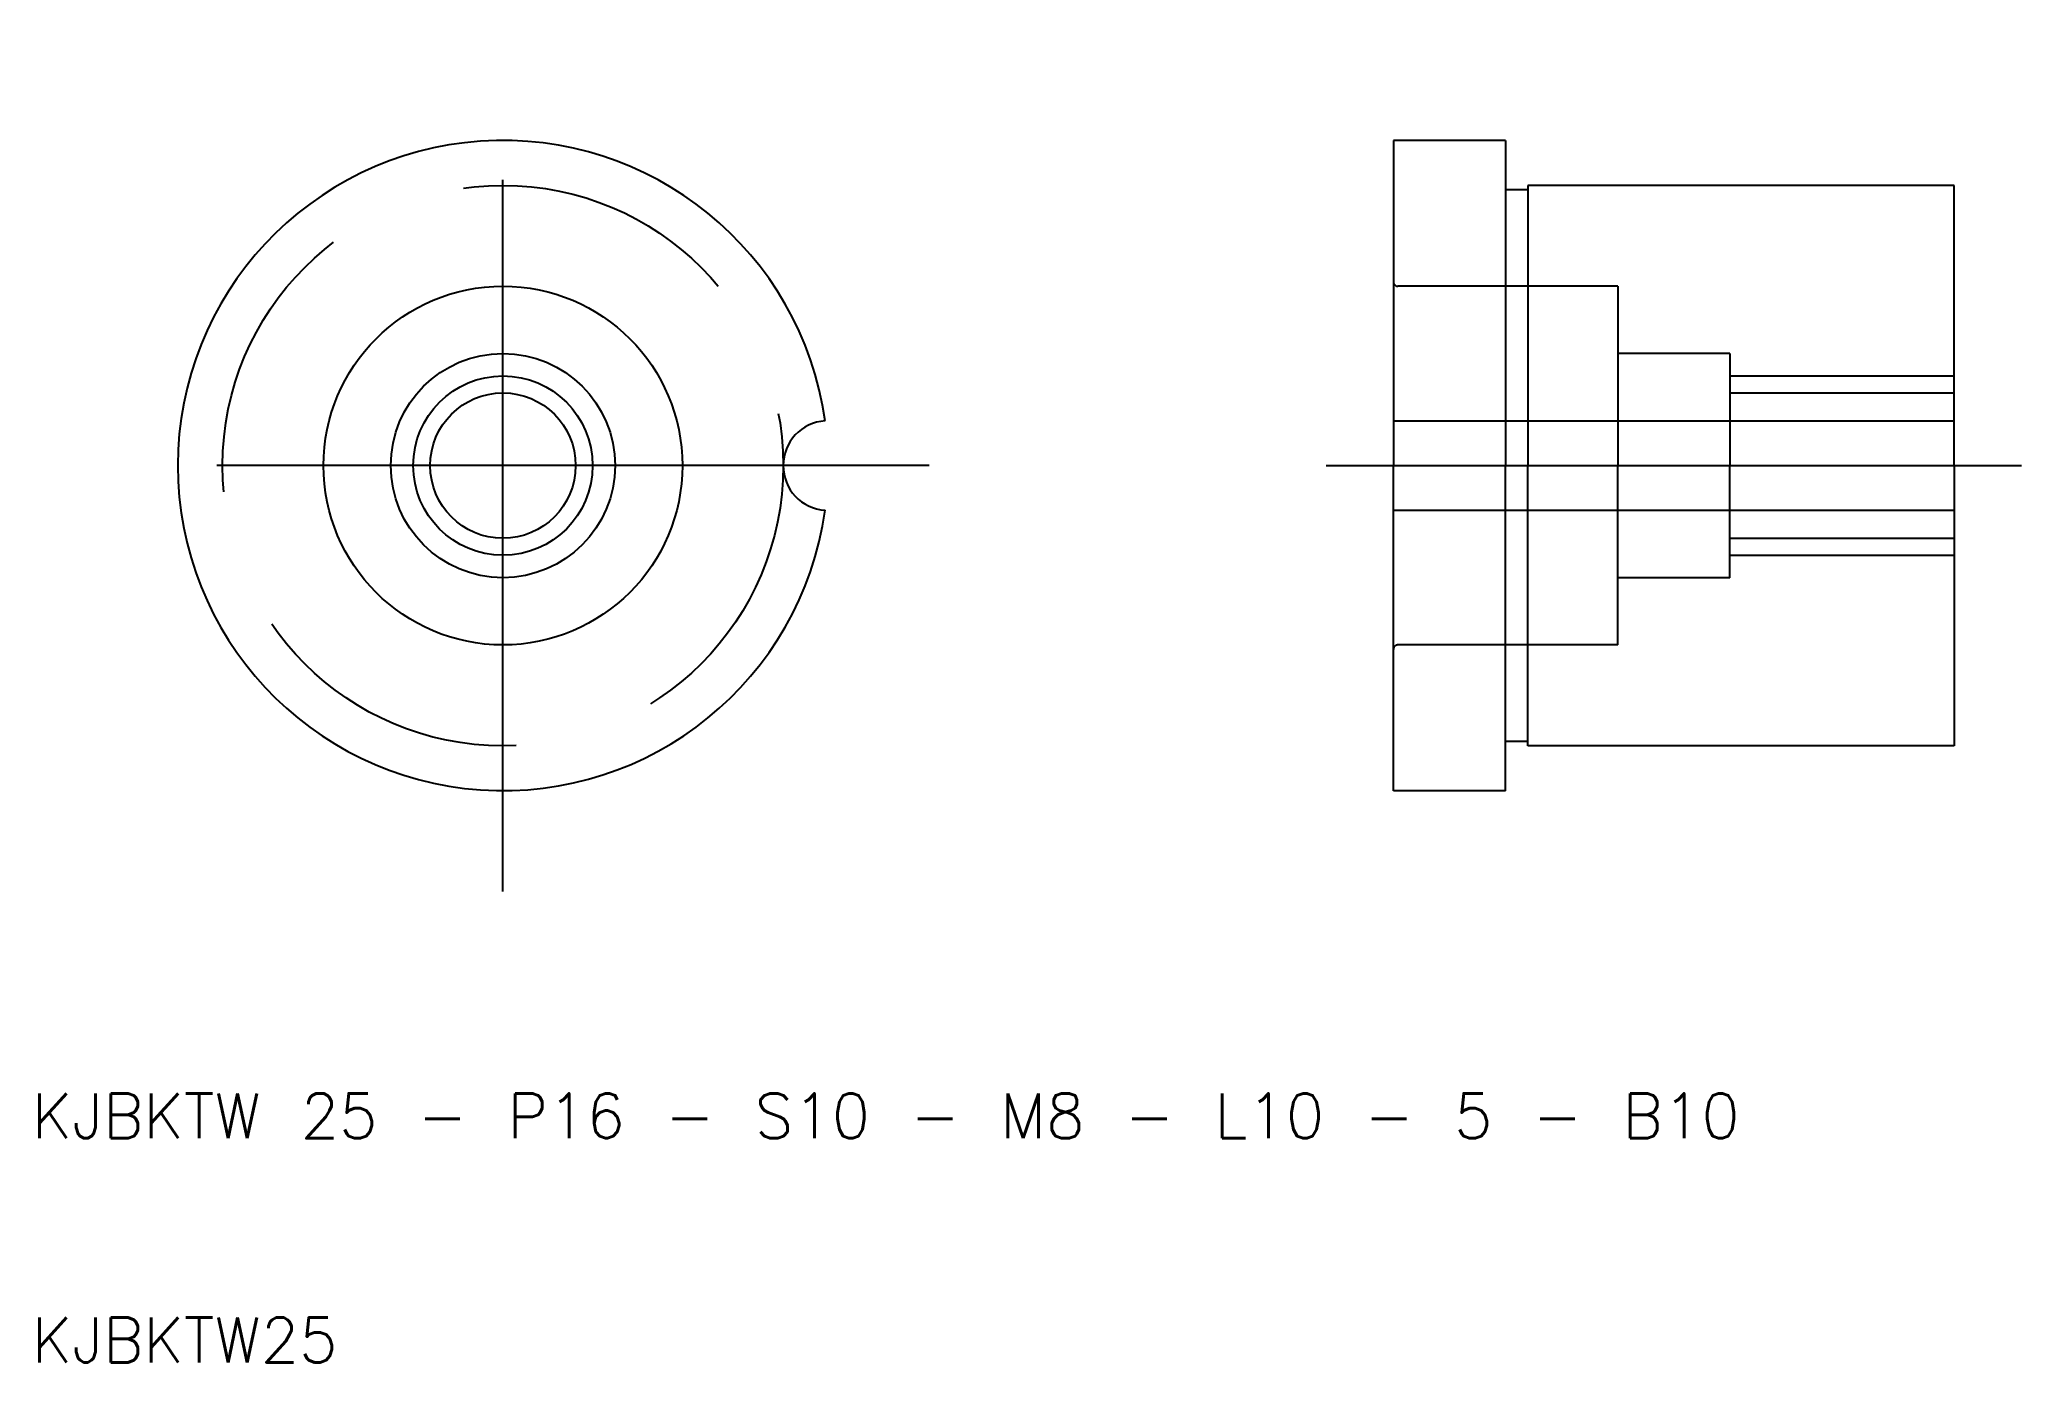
# Model space of a CAD drawing. Extents: x 25.5 to 113.8, y 18.2 to 77.2.
import ezdxf

# ---------------------------------------------------------------- set-up
doc = ezdxf.new("R2010")
doc.units = 0
doc.linetypes.add('CENTER', pattern=[50.8, 31.75, -6.35, 6.35, -6.35])
doc.linetypes.add('DASHED', pattern=[19.05, 12.7, -6.35])
doc.layers.get('0').update_dxf_attribs({"linetype": 'CONTINUOUS'})
doc.layers.add('CENTER', color=1, linetype='CONTINUOUS')
doc.styles.get("Standard").update_dxf_attribs({"font": 'txt.shx', "bigfont": 'bigfont.shx'})

msp = doc.modelspace()

# ---------------------------------------------------------------- linework, layer by layer
at = {"color": 7, "linetype": 'CONTINUOUS'}
for p, q in [((90.82, 72.659), (85.82, 72.659)), ((85.82, 72.659), (85.82, 58.159)), ((90.82, 72.659), (90.82, 58.159)), ((91.82, 70.459), (90.82, 70.459)), ((110.82, 70.659), (91.82, 70.659)), ((91.82, 70.659), (91.82, 58.159)), ((110.82, 58.159), (110.82, 70.659)), ((85.82, 60.152), (110.82, 60.152)), ((85.82, 43.659), (85.82, 58.159)), ((90.82, 43.659), (90.82, 58.159)), ((91.82, 45.659), (91.82, 58.159)), ((110.82, 58.159), (110.82, 45.659)), ((85.82, 56.166), (110.82, 56.166)), ((91.82, 45.859), (90.82, 45.859)), ((110.82, 45.659), (91.82, 45.659)), ((90.82, 43.659), (85.82, 43.659))]:
    msp.add_line(p, q, dxfattribs=at)
at = {"color": 3, "linetype": 'DASHED'}
for p, q in [((95.82, 66.159), (86.02, 66.159)), ((95.82, 66.159), (95.82, 58.159)), ((100.82, 63.159), (95.82, 63.159)), ((100.82, 63.159), (100.82, 58.159)), ((100.82, 62.159), (110.82, 62.159)), ((100.82, 61.401), (110.82, 61.401)), ((95.82, 50.159), (95.82, 58.159)), ((100.82, 53.159), (100.82, 58.159)), ((100.82, 54.917), (110.82, 54.917)), ((100.82, 54.159), (110.82, 54.159)), ((100.82, 53.159), (95.82, 53.159)), ((95.82, 50.159), (86.02, 50.159))]:
    msp.add_line(p, q, dxfattribs=at)
msp.add_circle((46.115, 58.159), 12.5, dxfattribs=at)
at = {"color": 7, "linetype": 'CONTINUOUS'}
for radius in [8, 5, 3.242]:
    msp.add_circle((46.115, 58.159), radius, dxfattribs=at)
at = {"color": 3, "linetype": 'CONTINUOUS'}
msp.add_circle((46.115, 58.159), 4, dxfattribs=at)
at = {"color": 7, "linetype": 'CONTINUOUS'}
for centre, radius, start, end in [((46.115, 58.159), 14.5, 7.90914, 352.09086), ((60.615, 58.159), 2, 93.95457, 266.04543)]:
    msp.add_arc(centre, radius, start, end, dxfattribs=at)
at = {"color": 3, "linetype": 'DASHED'}
for centre, start, end in [((86.02, 66.359), 180, 270), ((86.02, 49.959), 90, 180)]:
    msp.add_arc(centre, 0.2, start, end, dxfattribs=at)
at = {"layer": 'CENTER', "color": 1, "linetype": 'CENTER'}
for p, q in [((46.115, 39.159), (46.115, 77.159)), ((65.115, 58.159), (27.115, 58.159)), ((82.82, 58.159), (113.82, 58.159))]:
    msp.add_line(p, q, dxfattribs=at)

# ---------------------------------------------------------------- texts
at = {"color": 7, "linetype": 'CONTINUOUS'}
for s, p in [('KJBKTW 25 - P16 - S10 - M8 - L10 - 5 - B10', (25.115, 28.159)), ('KJBKTW25', (25.115, 18.159))]:
    msp.add_text(s, height=2, dxfattribs=at).set_placement(p)

doc.saveas('drawing.dxf')
